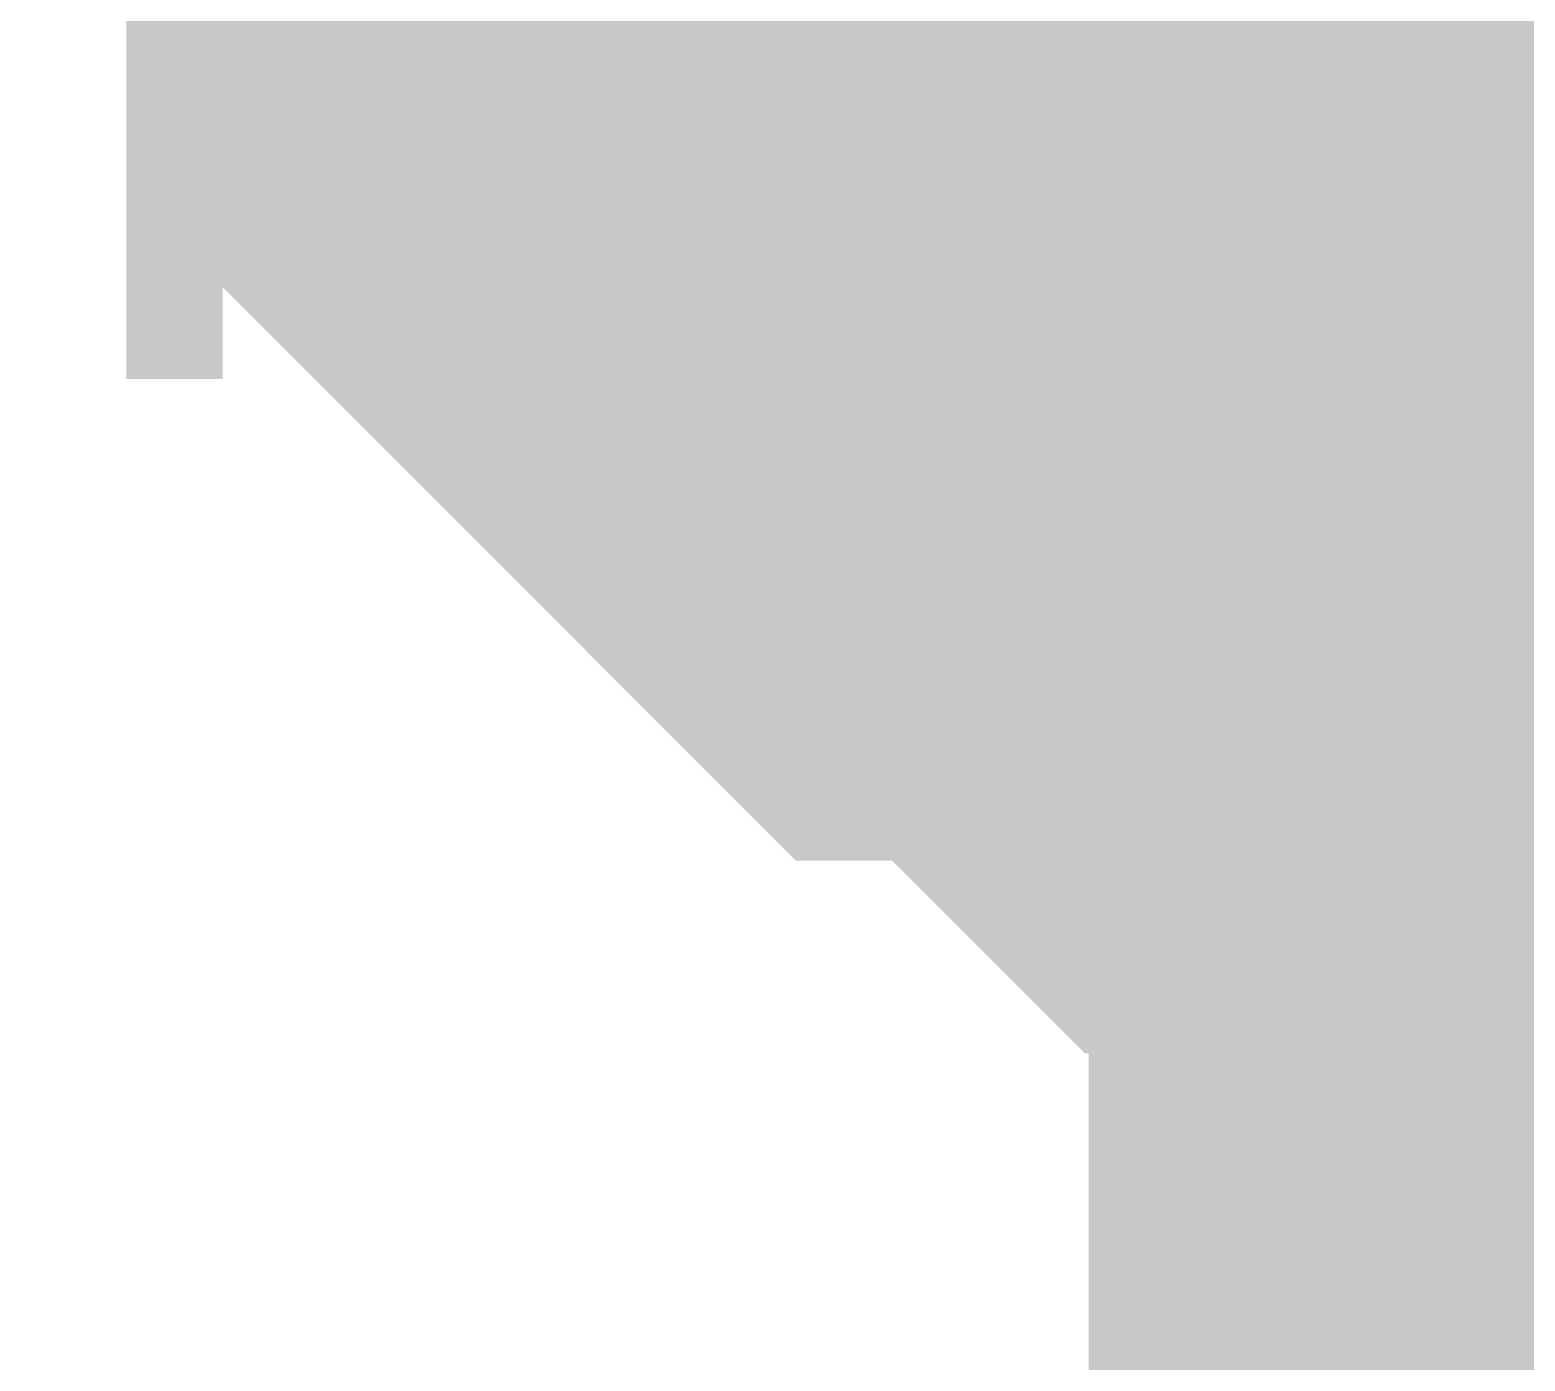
# Model space of a CAD drawing. Header units: inches. Extents: x 0 to 841, y 0 to 594.
# Drawn here: x 789.152 to 789.85, y 183.962 to 184.582 of the extents above; entities that cross this region are included whole.
import ezdxf

# ---------------------------------------------------------------- set-up
doc = ezdxf.new("R2010")
doc.units = ezdxf.units.IN
doc.layers.add('Sheet', color=255, linetype='Continuous')

msp = doc.modelspace()

# ---------------------------------------------------------------- linework, layer by layer
at = {"layer": 'Sheet'}
msp.add_lwpolyline([(789.74589, 184.9996, 0.508, 0.508, 1), (790.25389, 184.9996, 0.508, 0.508, 1)], format="xyseb", close=True, dxfattribs=at)
for points in [[(790.02077, 184.97368, 0.7493, 0.7493, 0), (790.02077, 179.49365, 0.7493, 0.7493, 0)], [(790.02077, 184.21007, 0.29972, 0.29972, 0), (789.97586, 184.21007, 0.29972, 0.29972, 0), (789.93094, 184.21007, 0.29972, 0.29972, 0), (789.88603, 184.21007, 0.29972, 0.29972, 0), (789.84111, 184.21007, 0.29972, 0.29972, 0), (789.84111, 184.25499, 0.29972, 0.29972, 0), (789.7962, 184.25499, 0.29972, 0.29972, 0), (789.75128, 184.25499, 0.29972, 0.29972, 0), (789.70637, 184.25499, 0.29972, 0.29972, 0), (789.66145, 184.29991, 0.29972, 0.29972, 0), (789.66145, 184.29991, 0.29972, 0.29972, 0), (789.61653, 184.34483, 0.29972, 0.29972, 0), (789.57162, 184.34483, 0.29972, 0.29972, 0), (789.57162, 184.34483, 0.29972, 0.29972, 0), (789.5267, 184.38975, 0.29972, 0.29972, 0), (789.48179, 184.43466, 0.29972, 0.29972, 0), (789.48179, 184.43466, 0.29972, 0.29972, 0), (789.43687, 184.47958, 0.29972, 0.29972, 0), (789.43687, 184.47958, 0.29972, 0.29972, 0), (789.39196, 184.5245, 0.29972, 0.29972, 0), (789.39196, 184.56942, 0.29972, 0.29972, 0), (789.34704, 184.56942, 0.29972, 0.29972, 0), (789.34704, 184.61434, 0.29972, 0.29972, 0), (789.34704, 184.65926, 0.29972, 0.29972, 0), (789.30213, 184.70417, 0.29972, 0.29972, 0), (789.30213, 184.70417, 0.29972, 0.29972, 0), (789.30213, 184.74909, 0.29972, 0.29972, 0)], [(790.02077, 184.21007, 0.29972, 0.29972, 0), (789.97586, 184.21007, 0.29972, 0.29972, 0), (789.93094, 184.21007, 0.29972, 0.29972, 0), (789.88603, 184.21007, 0.29972, 0.29972, 0), (789.84111, 184.21007, 0.29972, 0.29972, 0), (789.84111, 184.25499, 0.29972, 0.29972, 0), (789.7962, 184.25499, 0.29972, 0.29972, 0), (789.75128, 184.25499, 0.29972, 0.29972, 0), (789.70637, 184.25499, 0.29972, 0.29972, 0), (789.66145, 184.29991, 0.29972, 0.29972, 0), (789.66145, 184.29991, 0.29972, 0.29972, 0), (789.61653, 184.34483, 0.29972, 0.29972, 0), (789.57162, 184.34483, 0.29972, 0.29972, 0), (789.57162, 184.34483, 0.29972, 0.29972, 0), (789.5267, 184.38975, 0.29972, 0.29972, 0), (789.48179, 184.43466, 0.29972, 0.29972, 0), (789.48179, 184.43466, 0.29972, 0.29972, 0), (789.43687, 184.47958, 0.29972, 0.29972, 0), (789.43687, 184.47958, 0.29972, 0.29972, 0), (789.39196, 184.5245, 0.29972, 0.29972, 0), (789.39196, 184.56942, 0.29972, 0.29972, 0), (789.34704, 184.56942, 0.29972, 0.29972, 0), (789.34704, 184.61434, 0.29972, 0.29972, 0), (789.34704, 184.65926, 0.29972, 0.29972, 0), (789.30213, 184.70417, 0.29972, 0.29972, 0), (789.30213, 184.70417, 0.29972, 0.29972, 0), (789.30213, 184.74909, 0.29972, 0.29972, 0)], [(790.02077, 184.21007, 0.29972, 0.29972, 0), (789.97586, 184.21007, 0.29972, 0.29972, 0), (789.93094, 184.21007, 0.29972, 0.29972, 0), (789.88603, 184.21007, 0.29972, 0.29972, 0), (789.84111, 184.21007, 0.29972, 0.29972, 0), (789.84111, 184.25499, 0.29972, 0.29972, 0), (789.7962, 184.25499, 0.29972, 0.29972, 0), (789.75128, 184.25499, 0.29972, 0.29972, 0), (789.70637, 184.25499, 0.29972, 0.29972, 0), (789.66145, 184.29991, 0.29972, 0.29972, 0), (789.66145, 184.29991, 0.29972, 0.29972, 0), (789.61653, 184.34483, 0.29972, 0.29972, 0), (789.57162, 184.34483, 0.29972, 0.29972, 0), (789.57162, 184.34483, 0.29972, 0.29972, 0), (789.5267, 184.38975, 0.29972, 0.29972, 0), (789.48179, 184.43466, 0.29972, 0.29972, 0), (789.48179, 184.43466, 0.29972, 0.29972, 0), (789.43687, 184.47958, 0.29972, 0.29972, 0), (789.43687, 184.47958, 0.29972, 0.29972, 0), (789.39196, 184.5245, 0.29972, 0.29972, 0), (789.39196, 184.56942, 0.29972, 0.29972, 0), (789.34704, 184.56942, 0.29972, 0.29972, 0), (789.34704, 184.61434, 0.29972, 0.29972, 0), (789.34704, 184.65926, 0.29972, 0.29972, 0), (789.30213, 184.70417, 0.29972, 0.29972, 0), (789.30213, 184.70417, 0.29972, 0.29972, 0), (789.30213, 184.74909, 0.29972, 0.29972, 0)], [(790.02077, 184.21007, 0.29972, 0.29972, 0), (789.97586, 184.21007, 0.29972, 0.29972, 0), (789.93094, 184.21007, 0.29972, 0.29972, 0), (789.88603, 184.21007, 0.29972, 0.29972, 0), (789.84111, 184.21007, 0.29972, 0.29972, 0), (789.84111, 184.25499, 0.29972, 0.29972, 0), (789.7962, 184.25499, 0.29972, 0.29972, 0), (789.75128, 184.25499, 0.29972, 0.29972, 0), (789.70637, 184.25499, 0.29972, 0.29972, 0), (789.66145, 184.29991, 0.29972, 0.29972, 0), (789.66145, 184.29991, 0.29972, 0.29972, 0), (789.61653, 184.34483, 0.29972, 0.29972, 0), (789.57162, 184.34483, 0.29972, 0.29972, 0), (789.57162, 184.34483, 0.29972, 0.29972, 0), (789.5267, 184.38975, 0.29972, 0.29972, 0), (789.48179, 184.43466, 0.29972, 0.29972, 0), (789.48179, 184.43466, 0.29972, 0.29972, 0), (789.43687, 184.47958, 0.29972, 0.29972, 0), (789.43687, 184.47958, 0.29972, 0.29972, 0), (789.39196, 184.5245, 0.29972, 0.29972, 0), (789.39196, 184.56942, 0.29972, 0.29972, 0), (789.34704, 184.56942, 0.29972, 0.29972, 0), (789.34704, 184.61434, 0.29972, 0.29972, 0), (789.34704, 184.65926, 0.29972, 0.29972, 0), (789.30213, 184.70417, 0.29972, 0.29972, 0), (789.30213, 184.70417, 0.29972, 0.29972, 0), (789.30213, 184.74909, 0.29972, 0.29972, 0)], [(790.02077, 184.21007, 0.29972, 0.29972, 0), (789.97586, 184.21007, 0.29972, 0.29972, 0), (789.93094, 184.21007, 0.29972, 0.29972, 0), (789.88603, 184.21007, 0.29972, 0.29972, 0), (789.84111, 184.21007, 0.29972, 0.29972, 0), (789.84111, 184.25499, 0.29972, 0.29972, 0), (789.7962, 184.25499, 0.29972, 0.29972, 0), (789.75128, 184.25499, 0.29972, 0.29972, 0), (789.70637, 184.25499, 0.29972, 0.29972, 0), (789.66145, 184.29991, 0.29972, 0.29972, 0), (789.66145, 184.29991, 0.29972, 0.29972, 0), (789.61653, 184.34483, 0.29972, 0.29972, 0), (789.57162, 184.34483, 0.29972, 0.29972, 0), (789.57162, 184.34483, 0.29972, 0.29972, 0), (789.5267, 184.38975, 0.29972, 0.29972, 0), (789.48179, 184.43466, 0.29972, 0.29972, 0), (789.48179, 184.43466, 0.29972, 0.29972, 0), (789.43687, 184.47958, 0.29972, 0.29972, 0), (789.43687, 184.47958, 0.29972, 0.29972, 0), (789.39196, 184.5245, 0.29972, 0.29972, 0), (789.39196, 184.56942, 0.29972, 0.29972, 0), (789.34704, 184.56942, 0.29972, 0.29972, 0), (789.34704, 184.61434, 0.29972, 0.29972, 0), (789.34704, 184.65926, 0.29972, 0.29972, 0), (789.30213, 184.70417, 0.29972, 0.29972, 0), (789.30213, 184.70417, 0.29972, 0.29972, 0), (789.30213, 184.74909, 0.29972, 0.29972, 0)], [(790.02077, 184.21007, 0.29972, 0.29972, 0), (789.97586, 184.21007, 0.29972, 0.29972, 0), (789.93094, 184.21007, 0.29972, 0.29972, 0), (789.88603, 184.21007, 0.29972, 0.29972, 0), (789.84111, 184.21007, 0.29972, 0.29972, 0), (789.84111, 184.25499, 0.29972, 0.29972, 0), (789.7962, 184.25499, 0.29972, 0.29972, 0), (789.75128, 184.25499, 0.29972, 0.29972, 0), (789.70637, 184.25499, 0.29972, 0.29972, 0), (789.66145, 184.29991, 0.29972, 0.29972, 0), (789.66145, 184.29991, 0.29972, 0.29972, 0), (789.61653, 184.34483, 0.29972, 0.29972, 0), (789.57162, 184.34483, 0.29972, 0.29972, 0), (789.57162, 184.34483, 0.29972, 0.29972, 0), (789.5267, 184.38975, 0.29972, 0.29972, 0), (789.48179, 184.43466, 0.29972, 0.29972, 0), (789.48179, 184.43466, 0.29972, 0.29972, 0), (789.43687, 184.47958, 0.29972, 0.29972, 0), (789.43687, 184.47958, 0.29972, 0.29972, 0), (789.39196, 184.5245, 0.29972, 0.29972, 0), (789.39196, 184.56942, 0.29972, 0.29972, 0), (789.34704, 184.56942, 0.29972, 0.29972, 0), (789.34704, 184.61434, 0.29972, 0.29972, 0), (789.34704, 184.65926, 0.29972, 0.29972, 0), (789.30213, 184.70417, 0.29972, 0.29972, 0), (789.30213, 184.70417, 0.29972, 0.29972, 0), (789.30213, 184.74909, 0.29972, 0.29972, 0)], [(790.02077, 184.47958, 0.29972, 0.29972, 0), (789.97586, 184.47958, 0.29972, 0.29972, 0), (789.97586, 184.47958, 0.29972, 0.29972, 0), (789.93094, 184.47958, 0.29972, 0.29972, 0), (789.88603, 184.47958, 0.29972, 0.29972, 0), (789.88603, 184.47958, 0.29972, 0.29972, 0), (789.84111, 184.5245, 0.29972, 0.29972, 0), (789.84111, 184.5245, 0.29972, 0.29972, 0), (789.7962, 184.5245, 0.29972, 0.29972, 0), (789.7962, 184.5245, 0.29972, 0.29972, 0), (789.75128, 184.5245, 0.29972, 0.29972, 0), (789.75128, 184.56942, 0.29972, 0.29972, 0), (789.70637, 184.56942, 0.29972, 0.29972, 0), (789.70637, 184.56942, 0.29972, 0.29972, 0), (789.66145, 184.61434, 0.29972, 0.29972, 0), (789.66145, 184.61434, 0.29972, 0.29972, 0), (789.61653, 184.61434, 0.29972, 0.29972, 0), (789.61653, 184.65926, 0.29972, 0.29972, 0), (789.61653, 184.65926, 0.29972, 0.29972, 0), (789.57162, 184.65926, 0.29972, 0.29972, 0), (789.57162, 184.70417, 0.29972, 0.29972, 0), (789.57162, 184.70417, 0.29972, 0.29972, 0), (789.5267, 184.74909, 0.29972, 0.29972, 0)], [(790.02077, 184.47958, 0.29972, 0.29972, 0), (789.97586, 184.47958, 0.29972, 0.29972, 0), (789.97586, 184.47958, 0.29972, 0.29972, 0), (789.93094, 184.47958, 0.29972, 0.29972, 0), (789.88603, 184.47958, 0.29972, 0.29972, 0), (789.88603, 184.47958, 0.29972, 0.29972, 0), (789.84111, 184.5245, 0.29972, 0.29972, 0), (789.84111, 184.5245, 0.29972, 0.29972, 0), (789.7962, 184.5245, 0.29972, 0.29972, 0), (789.7962, 184.5245, 0.29972, 0.29972, 0), (789.75128, 184.5245, 0.29972, 0.29972, 0), (789.75128, 184.56942, 0.29972, 0.29972, 0), (789.70637, 184.56942, 0.29972, 0.29972, 0), (789.70637, 184.56942, 0.29972, 0.29972, 0), (789.66145, 184.61434, 0.29972, 0.29972, 0), (789.66145, 184.61434, 0.29972, 0.29972, 0), (789.61653, 184.61434, 0.29972, 0.29972, 0), (789.61653, 184.65926, 0.29972, 0.29972, 0), (789.61653, 184.65926, 0.29972, 0.29972, 0), (789.57162, 184.65926, 0.29972, 0.29972, 0), (789.57162, 184.70417, 0.29972, 0.29972, 0), (789.57162, 184.70417, 0.29972, 0.29972, 0), (789.5267, 184.74909, 0.29972, 0.29972, 0)], [(790.02077, 184.47958, 0.29972, 0.29972, 0), (789.97586, 184.47958, 0.29972, 0.29972, 0), (789.97586, 184.47958, 0.29972, 0.29972, 0), (789.93094, 184.47958, 0.29972, 0.29972, 0), (789.88603, 184.47958, 0.29972, 0.29972, 0), (789.88603, 184.47958, 0.29972, 0.29972, 0), (789.84111, 184.5245, 0.29972, 0.29972, 0), (789.84111, 184.5245, 0.29972, 0.29972, 0), (789.7962, 184.5245, 0.29972, 0.29972, 0), (789.7962, 184.5245, 0.29972, 0.29972, 0), (789.75128, 184.5245, 0.29972, 0.29972, 0), (789.75128, 184.56942, 0.29972, 0.29972, 0), (789.70637, 184.56942, 0.29972, 0.29972, 0), (789.70637, 184.56942, 0.29972, 0.29972, 0), (789.66145, 184.61434, 0.29972, 0.29972, 0), (789.66145, 184.61434, 0.29972, 0.29972, 0), (789.61653, 184.61434, 0.29972, 0.29972, 0), (789.61653, 184.65926, 0.29972, 0.29972, 0), (789.61653, 184.65926, 0.29972, 0.29972, 0), (789.57162, 184.65926, 0.29972, 0.29972, 0), (789.57162, 184.70417, 0.29972, 0.29972, 0), (789.57162, 184.70417, 0.29972, 0.29972, 0), (789.5267, 184.74909, 0.29972, 0.29972, 0)], [(790.02077, 184.47958, 0.29972, 0.29972, 0), (789.97586, 184.47958, 0.29972, 0.29972, 0), (789.97586, 184.47958, 0.29972, 0.29972, 0), (789.93094, 184.47958, 0.29972, 0.29972, 0), (789.88603, 184.47958, 0.29972, 0.29972, 0), (789.88603, 184.47958, 0.29972, 0.29972, 0), (789.84111, 184.5245, 0.29972, 0.29972, 0), (789.84111, 184.5245, 0.29972, 0.29972, 0), (789.7962, 184.5245, 0.29972, 0.29972, 0), (789.7962, 184.5245, 0.29972, 0.29972, 0), (789.75128, 184.5245, 0.29972, 0.29972, 0), (789.75128, 184.56942, 0.29972, 0.29972, 0), (789.70637, 184.56942, 0.29972, 0.29972, 0), (789.70637, 184.56942, 0.29972, 0.29972, 0), (789.66145, 184.61434, 0.29972, 0.29972, 0), (789.66145, 184.61434, 0.29972, 0.29972, 0), (789.61653, 184.61434, 0.29972, 0.29972, 0), (789.61653, 184.65926, 0.29972, 0.29972, 0), (789.61653, 184.65926, 0.29972, 0.29972, 0), (789.57162, 184.65926, 0.29972, 0.29972, 0), (789.57162, 184.70417, 0.29972, 0.29972, 0), (789.57162, 184.70417, 0.29972, 0.29972, 0), (789.5267, 184.74909, 0.29972, 0.29972, 0)], [(789.93094, 184.21007, 0.09906, 0.09906, 0), (789.88603, 184.21007, 0.09906, 0.09906, 0), (789.84111, 184.21007, 0.09906, 0.09906, 0), (789.84111, 184.25499, 0.09906, 0.09906, 0), (789.7962, 184.25499, 0.09906, 0.09906, 0), (789.75128, 184.25499, 0.09906, 0.09906, 0), (789.70637, 184.25499, 0.09906, 0.09906, 0), (789.66145, 184.29991, 0.09906, 0.09906, 0), (789.66145, 184.29991, 0.09906, 0.09906, 0), (789.61653, 184.34483, 0.09906, 0.09906, 0), (789.57162, 184.34483, 0.09906, 0.09906, 0), (789.57162, 184.34483, 0.09906, 0.09906, 0), (789.5267, 184.38975, 0.09906, 0.09906, 0), (789.48179, 184.43466, 0.09906, 0.09906, 0), (789.48179, 184.43466, 0.09906, 0.09906, 0), (789.43687, 184.47958, 0.09906, 0.09906, 0), (789.43687, 184.47958, 0.09906, 0.09906, 0), (789.39196, 184.5245, 0.09906, 0.09906, 0), (789.39196, 184.56942, 0.09906, 0.09906, 0), (789.34704, 184.56942, 0.09906, 0.09906, 0), (789.34704, 184.61434, 0.09906, 0.09906, 0), (789.34704, 184.65926, 0.09906, 0.09906, 0)], [(789.93094, 184.21007, 0.09906, 0.09906, 0), (789.88603, 184.21007, 0.09906, 0.09906, 0), (789.84111, 184.21007, 0.09906, 0.09906, 0), (789.84111, 184.25499, 0.09906, 0.09906, 0), (789.7962, 184.25499, 0.09906, 0.09906, 0), (789.75128, 184.25499, 0.09906, 0.09906, 0), (789.70637, 184.25499, 0.09906, 0.09906, 0), (789.66145, 184.29991, 0.09906, 0.09906, 0), (789.66145, 184.29991, 0.09906, 0.09906, 0), (789.61653, 184.34483, 0.09906, 0.09906, 0), (789.57162, 184.34483, 0.09906, 0.09906, 0), (789.57162, 184.34483, 0.09906, 0.09906, 0), (789.5267, 184.38975, 0.09906, 0.09906, 0), (789.48179, 184.43466, 0.09906, 0.09906, 0), (789.48179, 184.43466, 0.09906, 0.09906, 0), (789.43687, 184.47958, 0.09906, 0.09906, 0), (789.43687, 184.47958, 0.09906, 0.09906, 0), (789.39196, 184.5245, 0.09906, 0.09906, 0), (789.39196, 184.56942, 0.09906, 0.09906, 0), (789.34704, 184.56942, 0.09906, 0.09906, 0), (789.34704, 184.61434, 0.09906, 0.09906, 0), (789.34704, 184.65926, 0.09906, 0.09906, 0)], [(789.93094, 184.21007, 0.09906, 0.09906, 0), (789.88603, 184.21007, 0.09906, 0.09906, 0), (789.84111, 184.21007, 0.09906, 0.09906, 0), (789.84111, 184.25499, 0.09906, 0.09906, 0), (789.7962, 184.25499, 0.09906, 0.09906, 0), (789.75128, 184.25499, 0.09906, 0.09906, 0), (789.70637, 184.25499, 0.09906, 0.09906, 0), (789.66145, 184.29991, 0.09906, 0.09906, 0), (789.66145, 184.29991, 0.09906, 0.09906, 0), (789.61653, 184.34483, 0.09906, 0.09906, 0), (789.57162, 184.34483, 0.09906, 0.09906, 0), (789.57162, 184.34483, 0.09906, 0.09906, 0), (789.5267, 184.38975, 0.09906, 0.09906, 0), (789.48179, 184.43466, 0.09906, 0.09906, 0), (789.48179, 184.43466, 0.09906, 0.09906, 0), (789.43687, 184.47958, 0.09906, 0.09906, 0), (789.43687, 184.47958, 0.09906, 0.09906, 0), (789.39196, 184.5245, 0.09906, 0.09906, 0), (789.39196, 184.56942, 0.09906, 0.09906, 0), (789.34704, 184.56942, 0.09906, 0.09906, 0), (789.34704, 184.61434, 0.09906, 0.09906, 0), (789.34704, 184.65926, 0.09906, 0.09906, 0)], [(789.93094, 184.21007, 0.09906, 0.09906, 0), (789.88603, 184.21007, 0.09906, 0.09906, 0), (789.84111, 184.21007, 0.09906, 0.09906, 0), (789.84111, 184.25499, 0.09906, 0.09906, 0), (789.7962, 184.25499, 0.09906, 0.09906, 0), (789.75128, 184.25499, 0.09906, 0.09906, 0), (789.70637, 184.25499, 0.09906, 0.09906, 0), (789.66145, 184.29991, 0.09906, 0.09906, 0), (789.66145, 184.29991, 0.09906, 0.09906, 0), (789.61653, 184.34483, 0.09906, 0.09906, 0), (789.57162, 184.34483, 0.09906, 0.09906, 0), (789.57162, 184.34483, 0.09906, 0.09906, 0), (789.5267, 184.38975, 0.09906, 0.09906, 0), (789.48179, 184.43466, 0.09906, 0.09906, 0), (789.48179, 184.43466, 0.09906, 0.09906, 0), (789.43687, 184.47958, 0.09906, 0.09906, 0), (789.43687, 184.47958, 0.09906, 0.09906, 0), (789.39196, 184.5245, 0.09906, 0.09906, 0), (789.39196, 184.56942, 0.09906, 0.09906, 0), (789.34704, 184.56942, 0.09906, 0.09906, 0), (789.34704, 184.61434, 0.09906, 0.09906, 0), (789.34704, 184.65926, 0.09906, 0.09906, 0)], [(789.93094, 184.21007, 0.09906, 0.09906, 0), (789.88603, 184.21007, 0.09906, 0.09906, 0), (789.84111, 184.21007, 0.09906, 0.09906, 0), (789.84111, 184.25499, 0.09906, 0.09906, 0), (789.7962, 184.25499, 0.09906, 0.09906, 0), (789.75128, 184.25499, 0.09906, 0.09906, 0), (789.70637, 184.25499, 0.09906, 0.09906, 0), (789.66145, 184.29991, 0.09906, 0.09906, 0), (789.66145, 184.29991, 0.09906, 0.09906, 0), (789.61653, 184.34483, 0.09906, 0.09906, 0), (789.57162, 184.34483, 0.09906, 0.09906, 0), (789.57162, 184.34483, 0.09906, 0.09906, 0), (789.5267, 184.38975, 0.09906, 0.09906, 0), (789.48179, 184.43466, 0.09906, 0.09906, 0), (789.48179, 184.43466, 0.09906, 0.09906, 0), (789.43687, 184.47958, 0.09906, 0.09906, 0), (789.43687, 184.47958, 0.09906, 0.09906, 0), (789.39196, 184.5245, 0.09906, 0.09906, 0), (789.39196, 184.56942, 0.09906, 0.09906, 0), (789.34704, 184.56942, 0.09906, 0.09906, 0), (789.34704, 184.61434, 0.09906, 0.09906, 0), (789.34704, 184.65926, 0.09906, 0.09906, 0)], [(789.93094, 184.21007, 0.09906, 0.09906, 0), (789.88603, 184.21007, 0.09906, 0.09906, 0), (789.84111, 184.21007, 0.09906, 0.09906, 0), (789.84111, 184.25499, 0.09906, 0.09906, 0), (789.7962, 184.25499, 0.09906, 0.09906, 0), (789.75128, 184.25499, 0.09906, 0.09906, 0), (789.70637, 184.25499, 0.09906, 0.09906, 0), (789.66145, 184.29991, 0.09906, 0.09906, 0), (789.66145, 184.29991, 0.09906, 0.09906, 0), (789.61653, 184.34483, 0.09906, 0.09906, 0), (789.57162, 184.34483, 0.09906, 0.09906, 0), (789.57162, 184.34483, 0.09906, 0.09906, 0), (789.5267, 184.38975, 0.09906, 0.09906, 0), (789.48179, 184.43466, 0.09906, 0.09906, 0), (789.48179, 184.43466, 0.09906, 0.09906, 0), (789.43687, 184.47958, 0.09906, 0.09906, 0), (789.43687, 184.47958, 0.09906, 0.09906, 0), (789.39196, 184.5245, 0.09906, 0.09906, 0), (789.39196, 184.56942, 0.09906, 0.09906, 0), (789.34704, 184.56942, 0.09906, 0.09906, 0), (789.34704, 184.61434, 0.09906, 0.09906, 0), (789.34704, 184.65926, 0.09906, 0.09906, 0)], [(789.93094, 184.47958, 0.09906, 0.09906, 0), (789.88603, 184.47958, 0.09906, 0.09906, 0), (789.88603, 184.47958, 0.09906, 0.09906, 0), (789.84111, 184.5245, 0.09906, 0.09906, 0), (789.84111, 184.5245, 0.09906, 0.09906, 0), (789.7962, 184.5245, 0.09906, 0.09906, 0), (789.7962, 184.5245, 0.09906, 0.09906, 0), (789.75128, 184.5245, 0.09906, 0.09906, 0), (789.75128, 184.56942, 0.09906, 0.09906, 0), (789.70637, 184.56942, 0.09906, 0.09906, 0), (789.70637, 184.56942, 0.09906, 0.09906, 0), (789.66145, 184.61434, 0.09906, 0.09906, 0), (789.66145, 184.61434, 0.09906, 0.09906, 0), (789.61653, 184.61434, 0.09906, 0.09906, 0), (789.61653, 184.65926, 0.09906, 0.09906, 0)], [(789.93094, 184.47958, 0.09906, 0.09906, 0), (789.88603, 184.47958, 0.09906, 0.09906, 0), (789.88603, 184.47958, 0.09906, 0.09906, 0), (789.84111, 184.5245, 0.09906, 0.09906, 0), (789.84111, 184.5245, 0.09906, 0.09906, 0), (789.7962, 184.5245, 0.09906, 0.09906, 0), (789.7962, 184.5245, 0.09906, 0.09906, 0), (789.75128, 184.5245, 0.09906, 0.09906, 0), (789.75128, 184.56942, 0.09906, 0.09906, 0), (789.70637, 184.56942, 0.09906, 0.09906, 0), (789.70637, 184.56942, 0.09906, 0.09906, 0), (789.66145, 184.61434, 0.09906, 0.09906, 0), (789.66145, 184.61434, 0.09906, 0.09906, 0), (789.61653, 184.61434, 0.09906, 0.09906, 0), (789.61653, 184.65926, 0.09906, 0.09906, 0)], [(789.93094, 184.47958, 0.09906, 0.09906, 0), (789.88603, 184.47958, 0.09906, 0.09906, 0), (789.88603, 184.47958, 0.09906, 0.09906, 0), (789.84111, 184.5245, 0.09906, 0.09906, 0), (789.84111, 184.5245, 0.09906, 0.09906, 0), (789.7962, 184.5245, 0.09906, 0.09906, 0), (789.7962, 184.5245, 0.09906, 0.09906, 0), (789.75128, 184.5245, 0.09906, 0.09906, 0), (789.75128, 184.56942, 0.09906, 0.09906, 0), (789.70637, 184.56942, 0.09906, 0.09906, 0), (789.70637, 184.56942, 0.09906, 0.09906, 0), (789.66145, 184.61434, 0.09906, 0.09906, 0), (789.66145, 184.61434, 0.09906, 0.09906, 0), (789.61653, 184.61434, 0.09906, 0.09906, 0), (789.61653, 184.65926, 0.09906, 0.09906, 0)], [(789.93094, 184.47958, 0.09906, 0.09906, 0), (789.88603, 184.47958, 0.09906, 0.09906, 0), (789.88603, 184.47958, 0.09906, 0.09906, 0), (789.84111, 184.5245, 0.09906, 0.09906, 0), (789.84111, 184.5245, 0.09906, 0.09906, 0), (789.7962, 184.5245, 0.09906, 0.09906, 0), (789.7962, 184.5245, 0.09906, 0.09906, 0), (789.75128, 184.5245, 0.09906, 0.09906, 0), (789.75128, 184.56942, 0.09906, 0.09906, 0), (789.70637, 184.56942, 0.09906, 0.09906, 0), (789.70637, 184.56942, 0.09906, 0.09906, 0), (789.66145, 184.61434, 0.09906, 0.09906, 0), (789.66145, 184.61434, 0.09906, 0.09906, 0), (789.61653, 184.61434, 0.09906, 0.09906, 0), (789.61653, 184.65926, 0.09906, 0.09906, 0)]]:
    msp.add_lwpolyline(points, format="xyseb", dxfattribs=at)

doc.saveas('drawing.dxf')
